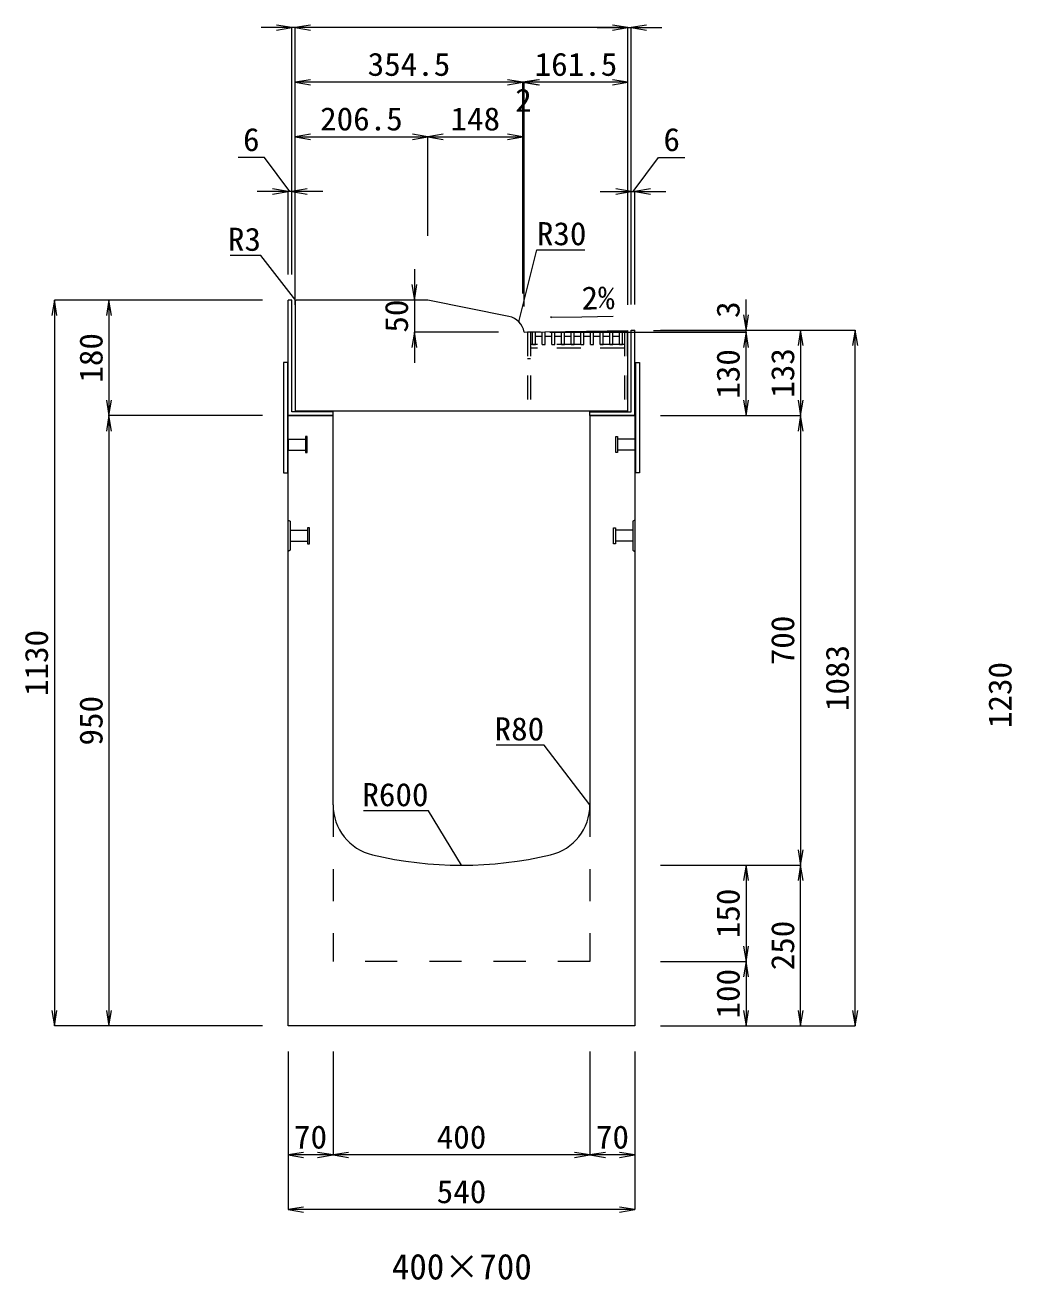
# Model space of a CAD drawing. Units: millimetres at full size. Extents: x -1809 to 57027, y -20349 to 17321.
# Drawn here: x 43139 to 44675, y 7198 to 9152 of the extents above; entities that cross this region are included whole.
import ezdxf
from ezdxf.enums import TextEntityAlignment as Align

# ---------------------------------------------------------------- set-up
doc = ezdxf.new("R2010")
doc.units = ezdxf.units.MM
doc.header["$LTSCALE"] = 50
for name, pattern in [('USER1', [2, 1, -1]), ('USER2', [1.35, 0.75, -0.6]), ('USER3', [1.35, 0.75, -0.6])]:
    doc.linetypes.add(name, pattern=pattern)
for name, color, linetype, lineweight in [('インサート', 3, 'USER2', 9), ('受枠', 3, 'Continuous', 5), ('寸法線', 7, 'Continuous', 13), ('引出線', 4, 'Continuous', 13), ('本体', 2, 'Continuous', 13), ('ｸﾞﾚｰﾁﾝｸﾞ', 7, 'USER3', 9)]:
    doc.layers.add(name, color=color, linetype=linetype, lineweight=lineweight)
doc.layers.add('文字', color=7, linetype='Continuous')
doc.styles.add('ＭＳ 明朝', font='')
doc.styles.get('ＭＳ 明朝').set_extended_font_data('MS Mincho')

# ---------------------------------------------------------------- blocks, each defined once
blk = doc.blocks.new('open_arrow')
at = {"color": 0, "linetype": 'Continuous', "lineweight": -2}
blk.add_lwpolyline([(7.5, 1.25), (0, 0), (7.5, -1.25)], dxfattribs=at)

msp = doc.modelspace()

# ---------------------------------------------------------------- linework, layer by layer
at = {"layer": 'インサート'}
for p, q in [((43548.24, 8507.19), (43575.24, 8507.19)), ((43548.24, 8507.19), (43548.24, 8490.19)), ((43578.24, 8511.19), (43575.24, 8511.19)), ((43575.24, 8511.19), (43575.24, 8486.19)), ((43578.24, 8486.19), (43578.24, 8511.19)), ((44058.24, 8511.19), (44061.24, 8511.19)), ((44058.24, 8486.19), (44058.24, 8511.19)), ((44061.24, 8511.19), (44061.24, 8486.19)), ((44088.24, 8507.19), (44061.24, 8507.19)), ((44088.24, 8507.19), (44088.24, 8490.19)), ((43548.24, 8490.19), (43575.24, 8490.19)), ((43575.24, 8486.19), (43578.24, 8486.19)), ((44061.24, 8486.19), (44058.24, 8486.19)), ((44088.24, 8490.19), (44061.24, 8490.19)), ((43551.44, 8365.19), (43578.44, 8365.19)), ((43551.44, 8365.19), (43551.44, 8348.19)), ((43581.44, 8369.19), (43578.44, 8369.19)), ((43578.44, 8369.19), (43578.44, 8344.19)), ((43581.44, 8344.19), (43581.44, 8369.19)), ((44055.04, 8369.19), (44058.04, 8369.19)), ((44055.04, 8344.19), (44055.04, 8369.19)), ((44058.04, 8369.19), (44058.04, 8344.19)), ((44085.04, 8365.19), (44058.04, 8365.19)), ((44085.04, 8365.19), (44085.04, 8348.19)), ((43551.44, 8348.19), (43578.44, 8348.19)), ((43578.44, 8344.19), (43581.44, 8344.19)), ((44058.04, 8344.19), (44055.04, 8344.19)), ((44085.04, 8348.19), (44058.04, 8348.19))]:
    msp.add_line(p, q, dxfattribs=at)
at = {"layer": '受枠'}
for p, q in [((43554.24, 8723.69), (43548.24, 8723.69)), ((43548.24, 8543.69), (43548.24, 8723.69)), ((43554.24, 8549.69), (43554.24, 8723.69)), ((44082.24, 8549.69), (44082.24, 8676.69)), ((44082.24, 8676.69), (44088.24, 8676.69)), ((44088.24, 8543.69), (44088.24, 8676.69)), ((43541.24, 8626.69), (43541.24, 8454.69)), ((43547.24, 8626.69), (43541.24, 8626.69)), ((43547.24, 8626.69), (43547.24, 8454.69)), ((44089.24, 8626.69), (44089.24, 8454.69)), ((44089.24, 8626.69), (44095.24, 8626.69)), ((44095.24, 8626.69), (44095.24, 8454.69)), ((43618.24, 8543.69), (43548.24, 8543.69)), ((43618.24, 8549.69), (43554.24, 8549.69)), ((43618.24, 8543.69), (43618.24, 8549.69)), ((44018.24, 8543.69), (44018.24, 8549.69)), ((44018.24, 8549.69), (44082.24, 8549.69)), ((44088.24, 8543.69), (44018.24, 8543.69)), ((43541.24, 8454.69), (43547.24, 8454.69)), ((44095.24, 8454.69), (44089.24, 8454.69))]:
    msp.add_line(p, q, dxfattribs=at)
at = {"layer": '寸法線'}
for p, q in [((43607.24, 9147.81), (43506.24, 9147.81)), ((43554.24, 8763.69), (43554.24, 9147.81)), ((44077.24, 9147.81), (43559.24, 9147.81)), ((43559.24, 8716.48), (43559.24, 9147.81)), ((43559.24, 8716.48), (43559.24, 9147.81)), ((44029.24, 9147.81), (44130.24, 9147.81)), ((44077.24, 8716.5), (44077.24, 9147.81)), ((44077.24, 8716.5), (44077.24, 9147.81)), ((44082.24, 8716.69), (44082.24, 9147.81)), ((43961.74, 9062.81), (43559.24, 9062.81)), ((43559.24, 8716.48), (43559.24, 9062.81)), ((43963.67, 9062.81), (43865.74, 9062.81)), ((43913.74, 8733.69), (43913.74, 9062.81)), ((43913.74, 8733.69), (43913.74, 9062.81)), ((44077.24, 9062.81), (43915.67, 9062.81)), ((43915.67, 8713.69), (43915.67, 9062.81)), ((43915.67, 8713.69), (43915.67, 9062.81)), ((44077.24, 8716.5), (44077.24, 9062.81)), ((43559.24, 8977.81), (43765.74, 8977.81)), ((43559.24, 8823.69), (43559.24, 8977.81)), ((43765.74, 8823.69), (43765.74, 8977.81)), ((43765.74, 8977.81), (43913.74, 8977.81)), ((43765.74, 8823.69), (43765.74, 8977.81)), ((43913.74, 8793.69), (43913.74, 8977.81)), ((43511.6, 8945.61), (43470.41, 8945.61)), ((43551.24, 8892.81), (43511.6, 8945.61)), ((44085.24, 8892.81), (44124.88, 8945.61)), ((44124.88, 8945.61), (44166.07, 8945.61)), ((43602.24, 8892.81), (43500.24, 8892.81)), ((43548.24, 8763.69), (43548.24, 8892.81)), ((43554.24, 8763.69), (43554.24, 8892.81)), ((44034.24, 8892.81), (44136.24, 8892.81)), ((44082.24, 8716.69), (44082.24, 8892.81)), ((44088.24, 8716.69), (44088.24, 8892.81)), ((43744.93, 8771.69), (43744.93, 8625.69)), ((43184.46, 8723.69), (43184.46, 7593.69)), ((43508.24, 8723.69), (43184.46, 8723.69)), ((43269.46, 8723.69), (43269.46, 8543.69)), ((43508.24, 8723.69), (43269.46, 8723.69)), ((43744.93, 8723.69), (43725.74, 8723.69)), ((44261.18, 8625.69), (44261.18, 8724.5)), ((44117.24, 8676.5), (44261.18, 8676.5)), ((44128.24, 8676.69), (44346.18, 8676.69)), ((44128.24, 8676.69), (44431.18, 8676.69)), ((44346.18, 8676.69), (44346.18, 8543.69)), ((44431.18, 7593.69), (44431.18, 8676.69)), ((43875.67, 8673.69), (43744.93, 8673.69)), ((43955.67, 8673.69), (44261.18, 8673.69)), ((43955.67, 8673.69), (44261.18, 8673.69)), ((44261.18, 8543.69), (44261.18, 8673.69)), ((43508.24, 8543.69), (43269.46, 8543.69)), ((43269.46, 8543.69), (43269.46, 7593.69)), ((43508.24, 8543.69), (43269.46, 8543.69)), ((44128.24, 8543.69), (44346.18, 8543.69)), ((44128.24, 8543.69), (44346.18, 8543.69)), ((44128.24, 8543.69), (44261.18, 8543.69)), ((44346.18, 8543.69), (44346.18, 7843.69)), ((44128.24, 7843.69), (44346.18, 7843.69)), ((44128.24, 7843.69), (44261.18, 7843.69)), ((44128.24, 7843.69), (44346.18, 7843.69)), ((44261.18, 7843.69), (44261.18, 7693.69)), ((44346.18, 7593.69), (44346.18, 7843.69)), ((44128.24, 7693.69), (44261.18, 7693.69)), ((44128.24, 7693.69), (44261.18, 7693.69)), ((44261.18, 7693.69), (44261.18, 7593.69)), ((43508.24, 7593.69), (43184.46, 7593.69)), ((43508.24, 7593.69), (43269.46, 7593.69)), ((44128.24, 7593.69), (44261.18, 7593.69)), ((44128.24, 7593.69), (44346.18, 7593.69)), ((44128.24, 7593.69), (44431.18, 7593.69)), ((43548.24, 7553.69), (43548.24, 7392.54)), ((43548.24, 7553.69), (43548.24, 7307.54)), ((43618.24, 7553.69), (43618.24, 7392.54)), ((43618.24, 7553.69), (43618.24, 7392.54)), ((44018.24, 7553.69), (44018.24, 7392.54)), ((44018.24, 7553.69), (44018.24, 7392.54)), ((44088.24, 7553.69), (44088.24, 7392.54)), ((44088.24, 7553.69), (44088.24, 7307.54)), ((43618.24, 7392.54), (43548.24, 7392.54)), ((44018.24, 7392.54), (43618.24, 7392.54)), ((44088.24, 7392.54), (44018.24, 7392.54)), ((44088.24, 7307.54), (43548.24, 7307.54))]:
    msp.add_line(p, q, dxfattribs=at)
at = {"layer": '引出線'}
for points in [[(43560.12, 8722.81), (43506.07, 8793.18), (43458.34, 8793.18)], [(43907.65, 8689.55), (43935.55, 8801.89), (44010.23, 8801.89)], [(43957, 8696.84), (44005.74, 8697.82), (44054.49, 8698.79)], [(44018.24, 7937.73), (43946.99, 8030.84), (43872.31, 8030.84)], [(43818.24, 7843.69), (43766.88, 7928.44), (43665.87, 7928.44)]]:
    msp.add_lwpolyline(points, dxfattribs=at)
at = {"layer": '本体', "lineweight": 20}
for p, q in [((43559.24, 8720.69), (43559.24, 8550.69)), ((43765.74, 8723.69), (43562.24, 8723.69)), ((43892.05, 8698.09), (43765.74, 8723.69)), ((43915.67, 8673.69), (44077.24, 8676.5)), ((44077.24, 8550.69), (44077.24, 8676.5)), ((44077.24, 8550.69), (43559.24, 8550.69))]:
    msp.add_line(p, q, dxfattribs=at)
at = {"layer": '本体'}
for p, q in [((43548.24, 7593.69), (43548.24, 8543.69)), ((43548.24, 8543.69), (43618.24, 8543.69)), ((43618.24, 7937.73), (43618.24, 8543.69)), ((44018.24, 8543.69), (44018.24, 7937.73)), ((44018.24, 8543.69), (44088.24, 8543.69)), ((44088.24, 8543.69), (44088.24, 7593.69)), ((44088.24, 7593.69), (43548.24, 7593.69))]:
    msp.add_line(p, q, dxfattribs=at)
at = {"layer": '本体', "lineweight": 9}
for p, q in [((43548.24, 8381.19), (43551.44, 8379.19)), ((43551.44, 8379.19), (43551.44, 8334.19)), ((44088.24, 8381.19), (44085.04, 8379.19)), ((44085.04, 8379.19), (44085.04, 8334.19)), ((43551.44, 8334.19), (43548.24, 8332.19)), ((44085.04, 8334.19), (44088.24, 8332.19))]:
    msp.add_line(p, q, dxfattribs=at)
at = {"layer": '本体', "linetype": 'USER1', "lineweight": 15}
for p, q in [((43618.24, 7937.73), (43618.24, 7693.69)), ((44018.24, 7937.73), (44018.24, 7693.69)), ((44018.24, 7693.69), (43618.24, 7693.69))]:
    msp.add_line(p, q, dxfattribs=at)
at = {"layer": '本体', "lineweight": 20}
for centre, radius, start, end in [((43562.24, 8720.69), 3, 90, 180), ((43886.09, 8668.69), 30, 9.60388, 78.54131)]:
    msp.add_arc(centre, radius, start, end, dxfattribs=at)
at = {"layer": '本体'}
for centre, radius, start, end in [((43698.24, 7937.73), 80, 180, 256.65764), ((43938.24, 7937.73), 80, 283.34236, 0), ((43818.24, 8443.69), 600, 256.65764, 283.34236)]:
    msp.add_arc(centre, radius, start, end, dxfattribs=at)
at = {"layer": 'ｸﾞﾚｰﾁﾝｸﾞ'}
for p, q in [((43921.24, 8673.69), (43921.24, 8550.69)), ((44076.24, 8673.69), (43921.24, 8673.69)), ((43925.74, 8673.69), (43925.74, 8550.69)), ((43928.74, 8654.69), (43928.74, 8673.69)), ((43933.2, 8667.69), (43943.8, 8667.69)), ((43933.24, 8654.69), (43933.24, 8673.69)), ((43943.8, 8654.69), (43943.8, 8673.69)), ((43948.25, 8667.69), (43958.85, 8667.69)), ((43948.3, 8654.69), (43948.3, 8673.69)), ((43958.85, 8654.69), (43958.85, 8673.69)), ((43963.31, 8667.69), (43973.91, 8667.69)), ((43963.35, 8654.69), (43963.35, 8673.69)), ((43973.91, 8654.69), (43973.91, 8673.69)), ((43978.36, 8667.69), (43988.96, 8667.69)), ((43978.41, 8654.69), (43978.41, 8673.69)), ((43988.96, 8654.69), (43988.96, 8673.69)), ((43993.42, 8667.69), (44004.02, 8667.69)), ((43993.46, 8654.69), (43993.46, 8673.69)), ((44004.02, 8654.69), (44004.02, 8673.69)), ((44008.47, 8667.69), (44019.07, 8667.69)), ((44008.52, 8654.69), (44008.52, 8673.69)), ((44019.07, 8654.69), (44019.07, 8673.69)), ((44023.53, 8667.69), (44034.13, 8667.69)), ((44023.57, 8654.69), (44023.57, 8673.69)), ((44034.13, 8654.69), (44034.13, 8673.69)), ((44038.59, 8667.69), (44049.19, 8667.69)), ((44038.63, 8654.69), (44038.63, 8673.69)), ((44049.19, 8654.69), (44049.19, 8673.69)), ((44053.69, 8654.69), (44053.69, 8673.69)), ((44053.69, 8667.69), (44064.24, 8667.69)), ((44064.24, 8654.69), (44064.24, 8673.69)), ((44068.74, 8654.69), (44068.74, 8673.69)), ((44071.74, 8673.69), (44071.74, 8550.69)), ((44076.24, 8673.69), (44076.24, 8550.69)), ((44071.74, 8654.69), (43925.74, 8654.69)), ((44071.74, 8648.69), (43925.74, 8648.69)), ((43928.74, 8654.69), (43933.24, 8654.69)), ((43943.8, 8654.69), (43948.3, 8654.69)), ((43958.85, 8654.69), (43963.35, 8654.69)), ((43973.91, 8654.69), (43978.41, 8654.69)), ((43988.96, 8654.69), (43993.46, 8654.69)), ((44004.02, 8654.69), (44008.52, 8654.69)), ((44019.07, 8654.69), (44023.57, 8654.69)), ((44034.13, 8654.69), (44038.63, 8654.69)), ((44049.19, 8654.69), (44053.69, 8654.69)), ((44064.24, 8654.69), (44068.74, 8654.69)), ((43925.74, 8632.19), (43921.24, 8632.19))]:
    msp.add_line(p, q, dxfattribs=at)

# ---------------------------------------------------------------- block references
at = {"layer": '寸法線', "xscale": 3.2, "yscale": 3.2}
for p, rotation in [((43554.24, 9147.81), 180), ((44077.24, 9147.81), 180), ((44077.24, 9147.81), 180), ((43913.74, 9062.81), 180), ((44077.24, 9062.81), 180), ((43765.74, 8977.81), 180), ((43913.74, 8977.81), 180), ((43548.24, 8892.81), 180), ((44082.24, 8892.81), 180), ((43744.93, 8723.69), 90), ((43184.46, 8723.69), 270), ((43269.46, 8723.69), 270), ((44261.18, 8676.5), 90), ((44346.18, 8676.69), 270), ((44431.18, 8676.69), 270), ((43744.93, 8673.69), 270), ((44261.18, 8673.69), 270), ((44261.18, 8673.69), 270), ((43269.46, 8543.69), 90), ((44261.18, 8543.69), 90), ((44346.18, 8543.69), 90), ((43269.46, 8543.69), 270), ((44346.18, 8543.69), 270), ((44346.18, 7843.69), 90), ((44261.18, 7843.69), 270), ((44346.18, 7843.69), 270), ((44261.18, 7693.69), 90), ((44261.18, 7693.69), 270), ((43184.46, 7593.69), 90), ((43269.46, 7593.69), 90), ((44261.18, 7593.69), 90), ((44346.18, 7593.69), 90), ((44431.18, 7593.69), 90), ((43618.24, 7392.54), 180), ((44018.24, 7392.54), 180), ((44088.24, 7392.54), 180), ((44088.24, 7307.54), 180)]:
    msp.add_blockref('open_arrow', p, dxfattribs=dict(at, rotation=rotation))
for p in [(43559.24, 9147.81), (43559.24, 9147.81), (44082.24, 9147.81), (43559.24, 9062.81), (43913.74, 9062.81), (43915.67, 9062.81), (43915.67, 9062.81), (43559.24, 8977.81), (43765.74, 8977.81), (43554.24, 8892.81), (44088.24, 8892.81), (43548.24, 7392.54), (43618.24, 7392.54), (44018.24, 7392.54), (43548.24, 7307.54)]:
    msp.add_blockref('open_arrow', p, dxfattribs=at)
at = {"layer": '引出線', "xscale": 0.16, "yscale": 0.16}
for p, rotation in [((43560.12, 8722.81), 127.5), ((43957, 8696.84), 1.1), ((43907.65, 8689.55), 76), ((44018.24, 7937.73), 127.4), ((43818.24, 7843.69), 121.2)]:
    msp.add_blockref('open_arrow', p, dxfattribs=dict(at, rotation=rotation))

# ---------------------------------------------------------------- texts
at = {"layer": '寸法線', "style": 'ＭＳ 明朝', "width": 1.05}
for s, p in [('354.5', (43736.49, 9090.81)), ('161.5', (43996.46, 9090.81)), ('2', (43914.71, 9034.81)), ('206.5', (43662.49, 9005.81)), ('148', (43839.74, 9005.81)), ('6', (43491.01, 8973.61)), ('6', (44145.47, 8973.61)), ('70', (43583.24, 7420.54)), ('400', (43818.24, 7420.54)), ('70', (44053.24, 7420.54)), ('540', (43818.24, 7335.54))]:
    msp.add_text(s, height=36.03, dxfattribs=at).set_placement(p, align=Align.MIDDLE_CENTER)
for s, p in [('50', (43716.93, 8698.69)), ('3', (44233.16, 8708.76)), ('180', (43241.46, 8633.69)), ('130', (44233.18, 8608.69)), ('133', (44318.18, 8610.19)), ('700', (44318.18, 8193.69)), ('1130', (43156.46, 8158.69)), ('1083', (44403.18, 8135.19)), ('1230', (44656.46, 8108.69)), ('950', (43241.46, 8068.69)), ('150', (44233.18, 7768.69)), ('250', (44318.18, 7718.69)), ('100', (44233.18, 7643.69))]:
    msp.add_text(s, height=36.03, rotation=90, dxfattribs=at).set_placement(p, align=Align.MIDDLE_CENTER)
at = {"layer": '引出線', "style": 'ＭＳ 明朝', "width": 1.05}
for s, p in [('R3', (43506.07, 8836.38)), ('R80', (43946.99, 8074.04)), ('R600', (43766.88, 7971.64))]:
    msp.add_text(s, height=36.03, dxfattribs=at).set_placement(p, align=Align.TOP_RIGHT)
msp.add_text('R30', height=36.03, dxfattribs=at).set_placement((43935.55, 8845.09), align=Align.TOP_LEFT)
msp.add_text('2%', height=36.03, rotation=1.146, dxfattribs=at).set_placement((44004.81, 8744.71), align=Align.TOP_LEFT)
at = {"layer": '文字', "style": 'ＭＳ 明朝'}
msp.add_text('400×700', height=40.03, dxfattribs=at).set_placement((43818.72, 7218.72), align=Align.MIDDLE_CENTER)

doc.saveas('drawing.dxf')
